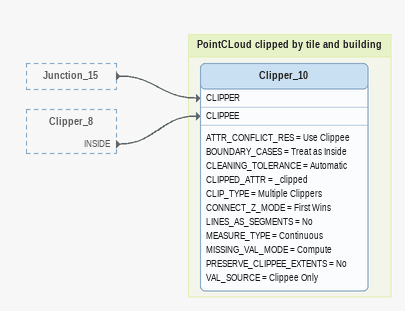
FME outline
Junction_15 [outside]
    -> Clipper_10 [CLIPPER]
Clipper_8 [outside]
    INSIDE -> Clipper_10 [CLIPPEE]

Bookmark: PointCLoud clipped by tile and building
Clipper_10
    ATTR_CONFLICT_RES = Use Clippee
    BOUNDARY_CASES = Treat as Inside
    CLEANING_TOLERANCE = Automatic
    CLIPPED_ATTR = _clipped
    CLIP_TYPE = Multiple Clippers
    CONNECT_Z_MODE = First Wins
    LINES_AS_SEGMENTS = No
    MEASURE_TYPE = Continuous
    MISSING_VAL_MODE = Compute
    PRESERVE_CLIPPEE_EXTENTS = No
    VAL_SOURCE = Clippee Only
